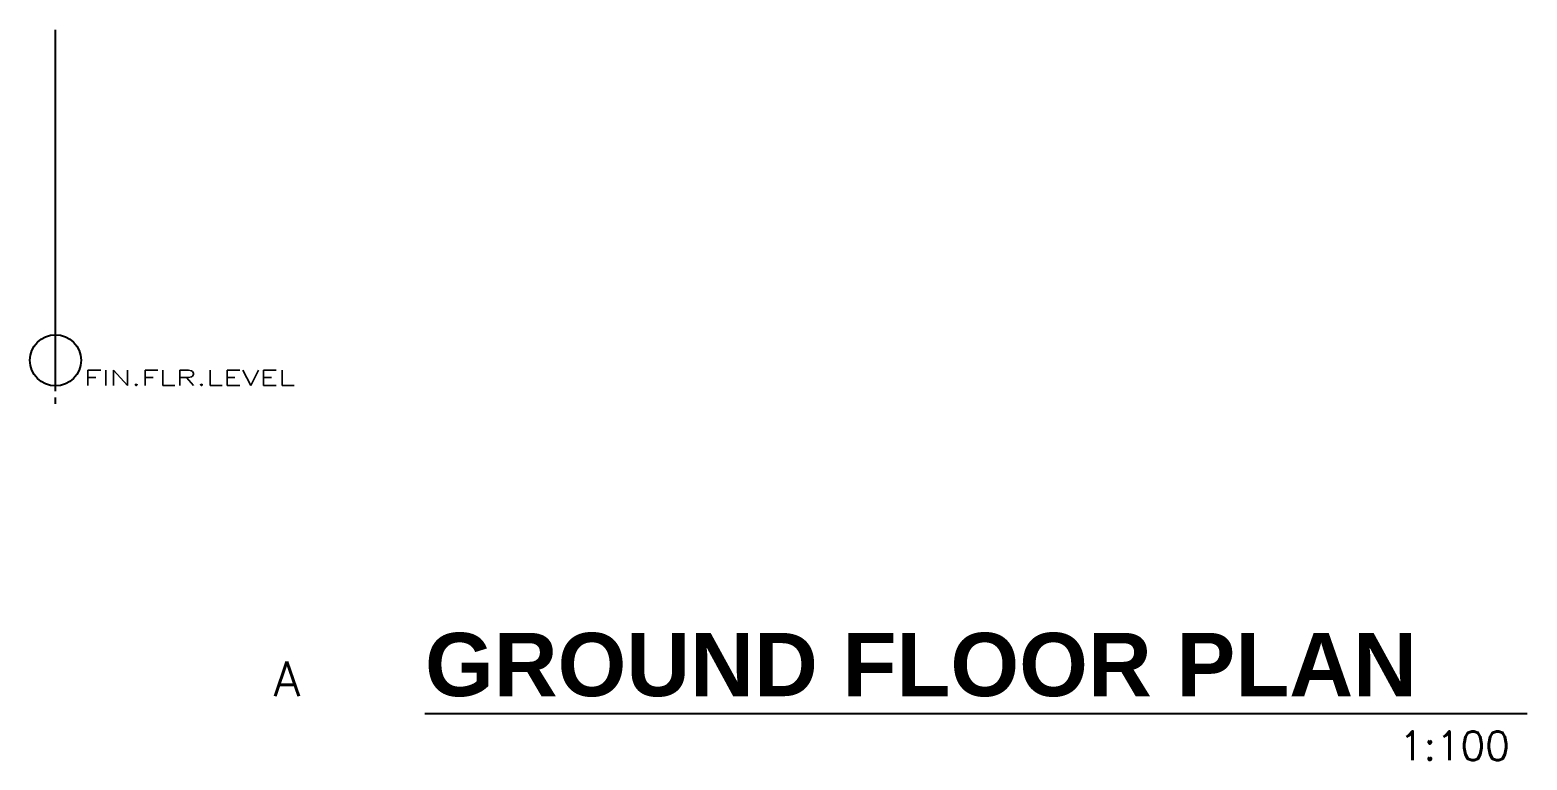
# Model space of a CAD drawing. Header units: millimetres. Extents: x -3973702 to -1592236, y 74982 to 569678.
# Drawn here: x -1719765 to -1708055, y 162541 to 168252 of the extents above; entities that cross this region are included whole.
import ezdxf
from ezdxf.enums import TextEntityAlignment as Align

# ---------------------------------------------------------------- set-up
doc = ezdxf.new("R2010")
doc.units = ezdxf.units.MM
doc.header["$LTSCALE"] = 1000
doc.header["$MEASUREMENT"] = 0
doc.layers.get('0').update_dxf_attribs({"color": 9})
doc.layers.add('A-TEXT', color=9, linetype='Continuous')
doc.layers.add('INDCTN', color=9, linetype='Continuous')
doc.styles.add('A', font='ROMANS.shx')
doc.styles.add('D', font='sanssb__.ttf')
doc.styles.add('ROMANS', font='romans.shx')

# ---------------------------------------------------------------- blocks, each defined once
blk = doc.blocks.new('SCALE')
at = {"color": 2, "style": 'A'}
blk.add_attdef('SCALE', text='', height=250, dxfattribs=at).set_placement((0, -405), align=Align.RIGHT)
blk = doc.blocks.new('TI')

msp = doc.modelspace()

# ---------------------------------------------------------------- linework, layer by layer
at = {"layer": 'A-TEXT', "color": 5}
msp.add_line((-1716675, 162906), (-1708055, 162906), dxfattribs=at)
at = {"layer": 'INDCTN', "color": 12}
for p, q in [((-1719565, 165428), (-1719565, 168252)), ((-1719565, 165328), (-1719565, 165378))]:
    msp.add_line(p, q, dxfattribs=at)
msp.add_circle((-1719565, 165668), 200, dxfattribs=at)

# ---------------------------------------------------------------- block references
at = {"layer": 'A-TEXT'}
ref = msp.add_blockref('TI', (-1717755, 162906), dxfattribs=dict(at, xscale=0.8999999989755451, yscale=0.8999999990919604, zscale=0.8999999990919604))
ref.add_attrib('TITLE', 'GROUND FLOOR PLAN', (-1716675, 163041), dxfattribs={"layer": '0', "color": 6, "height": 495, "style": 'D'})
ref.add_attrib('DETAIL-NO.', 'A', dxfattribs={"layer": '0', "color": 4, "height": 270, "style": 'A'}).set_placement((-1717755, 163041), align=Align.CENTER)
ref = msp.add_blockref('SCALE', (-1708189, 162906), dxfattribs=dict(at, xscale=0.8999999989755451, yscale=0.8999999990919604, zscale=0.8999999990919604))
ref.add_attrib('SCALE', '1:100', dxfattribs={"layer": '0', "color": 3, "height": 225, "style": 'A'}).set_placement((-1708189, 162541), align=Align.RIGHT)

# ---------------------------------------------------------------- texts
at = {"layer": 'INDCTN', "color": 12, "style": 'ROMANS', "width": 1.5}
msp.add_text('FIN.FLR.LEVEL', height=120, dxfattribs=at).set_placement((-1719342, 165471))

doc.saveas('drawing.dxf')
